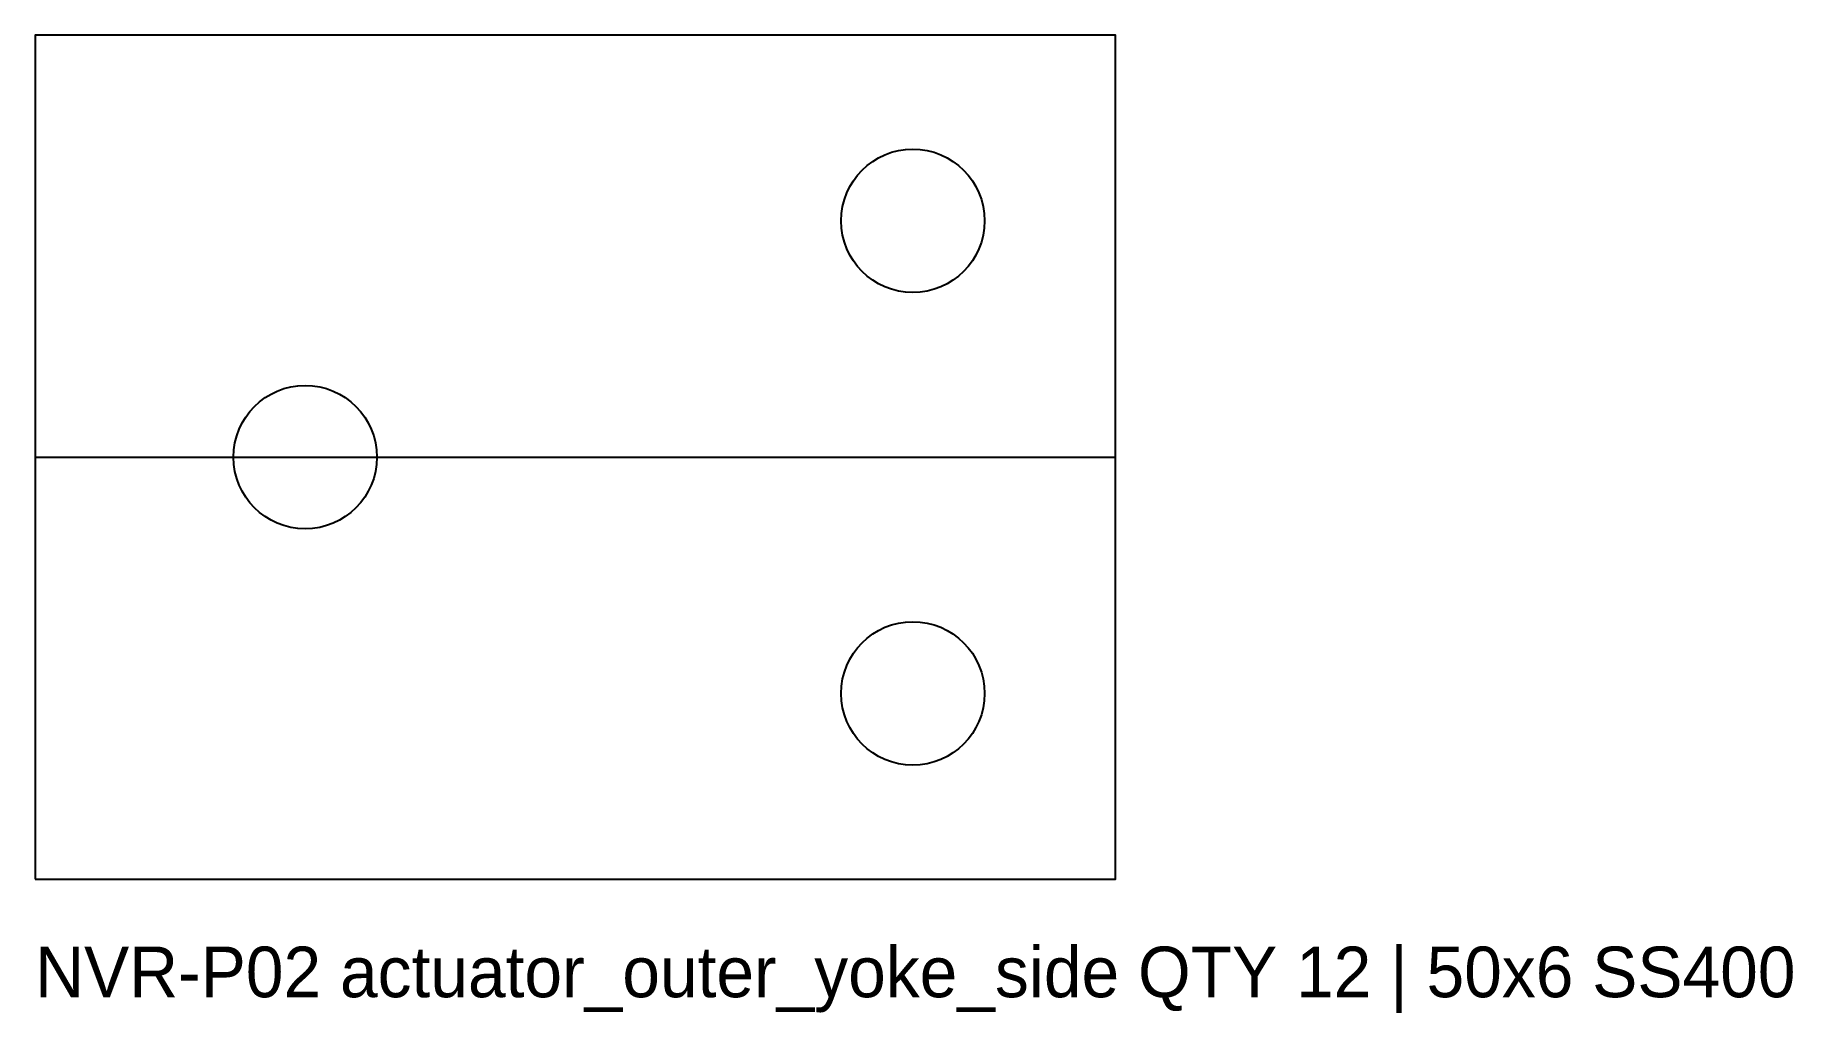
# Model space of a CAD drawing. Header units: millimetres. Extents: x -32 to 72, y -33 to 25.
import ezdxf

# ---------------------------------------------------------------- set-up
doc = ezdxf.new("R2010")
doc.units = ezdxf.units.MM
for name, color, linetype in [('CUT_HOLES', 7, 'Continuous'), ('CUT_OUTER', 7, 'Continuous'), ('NOTES', 7, 'Continuous'), ('REFERENCE', 7, 'Continuous')]:
    doc.layers.add(name, color=color, linetype=linetype)

msp = doc.modelspace()

# ---------------------------------------------------------------- linework, layer by layer
at = {"layer": 'CUT_HOLES'}
for centre in [(20, 14), (-16, 0), (20, -14)]:
    msp.add_circle(centre, 4.25, dxfattribs=at)
at = {"layer": 'CUT_OUTER'}
msp.add_lwpolyline([(-32, -25), (32, -25), (32, 25), (-32, 25)], close=True, dxfattribs=at)
at = {"layer": 'REFERENCE'}
msp.add_line((-32, 0), (32, 0), dxfattribs=at)

# ---------------------------------------------------------------- texts
at = {"layer": 'NOTES'}
msp.add_text('NVR-P02 actuator_outer_yoke_side QTY 12 | 50x6 SS400', height=3, dxfattribs=at).set_placement((-32, -32))

doc.saveas('drawing.dxf')
